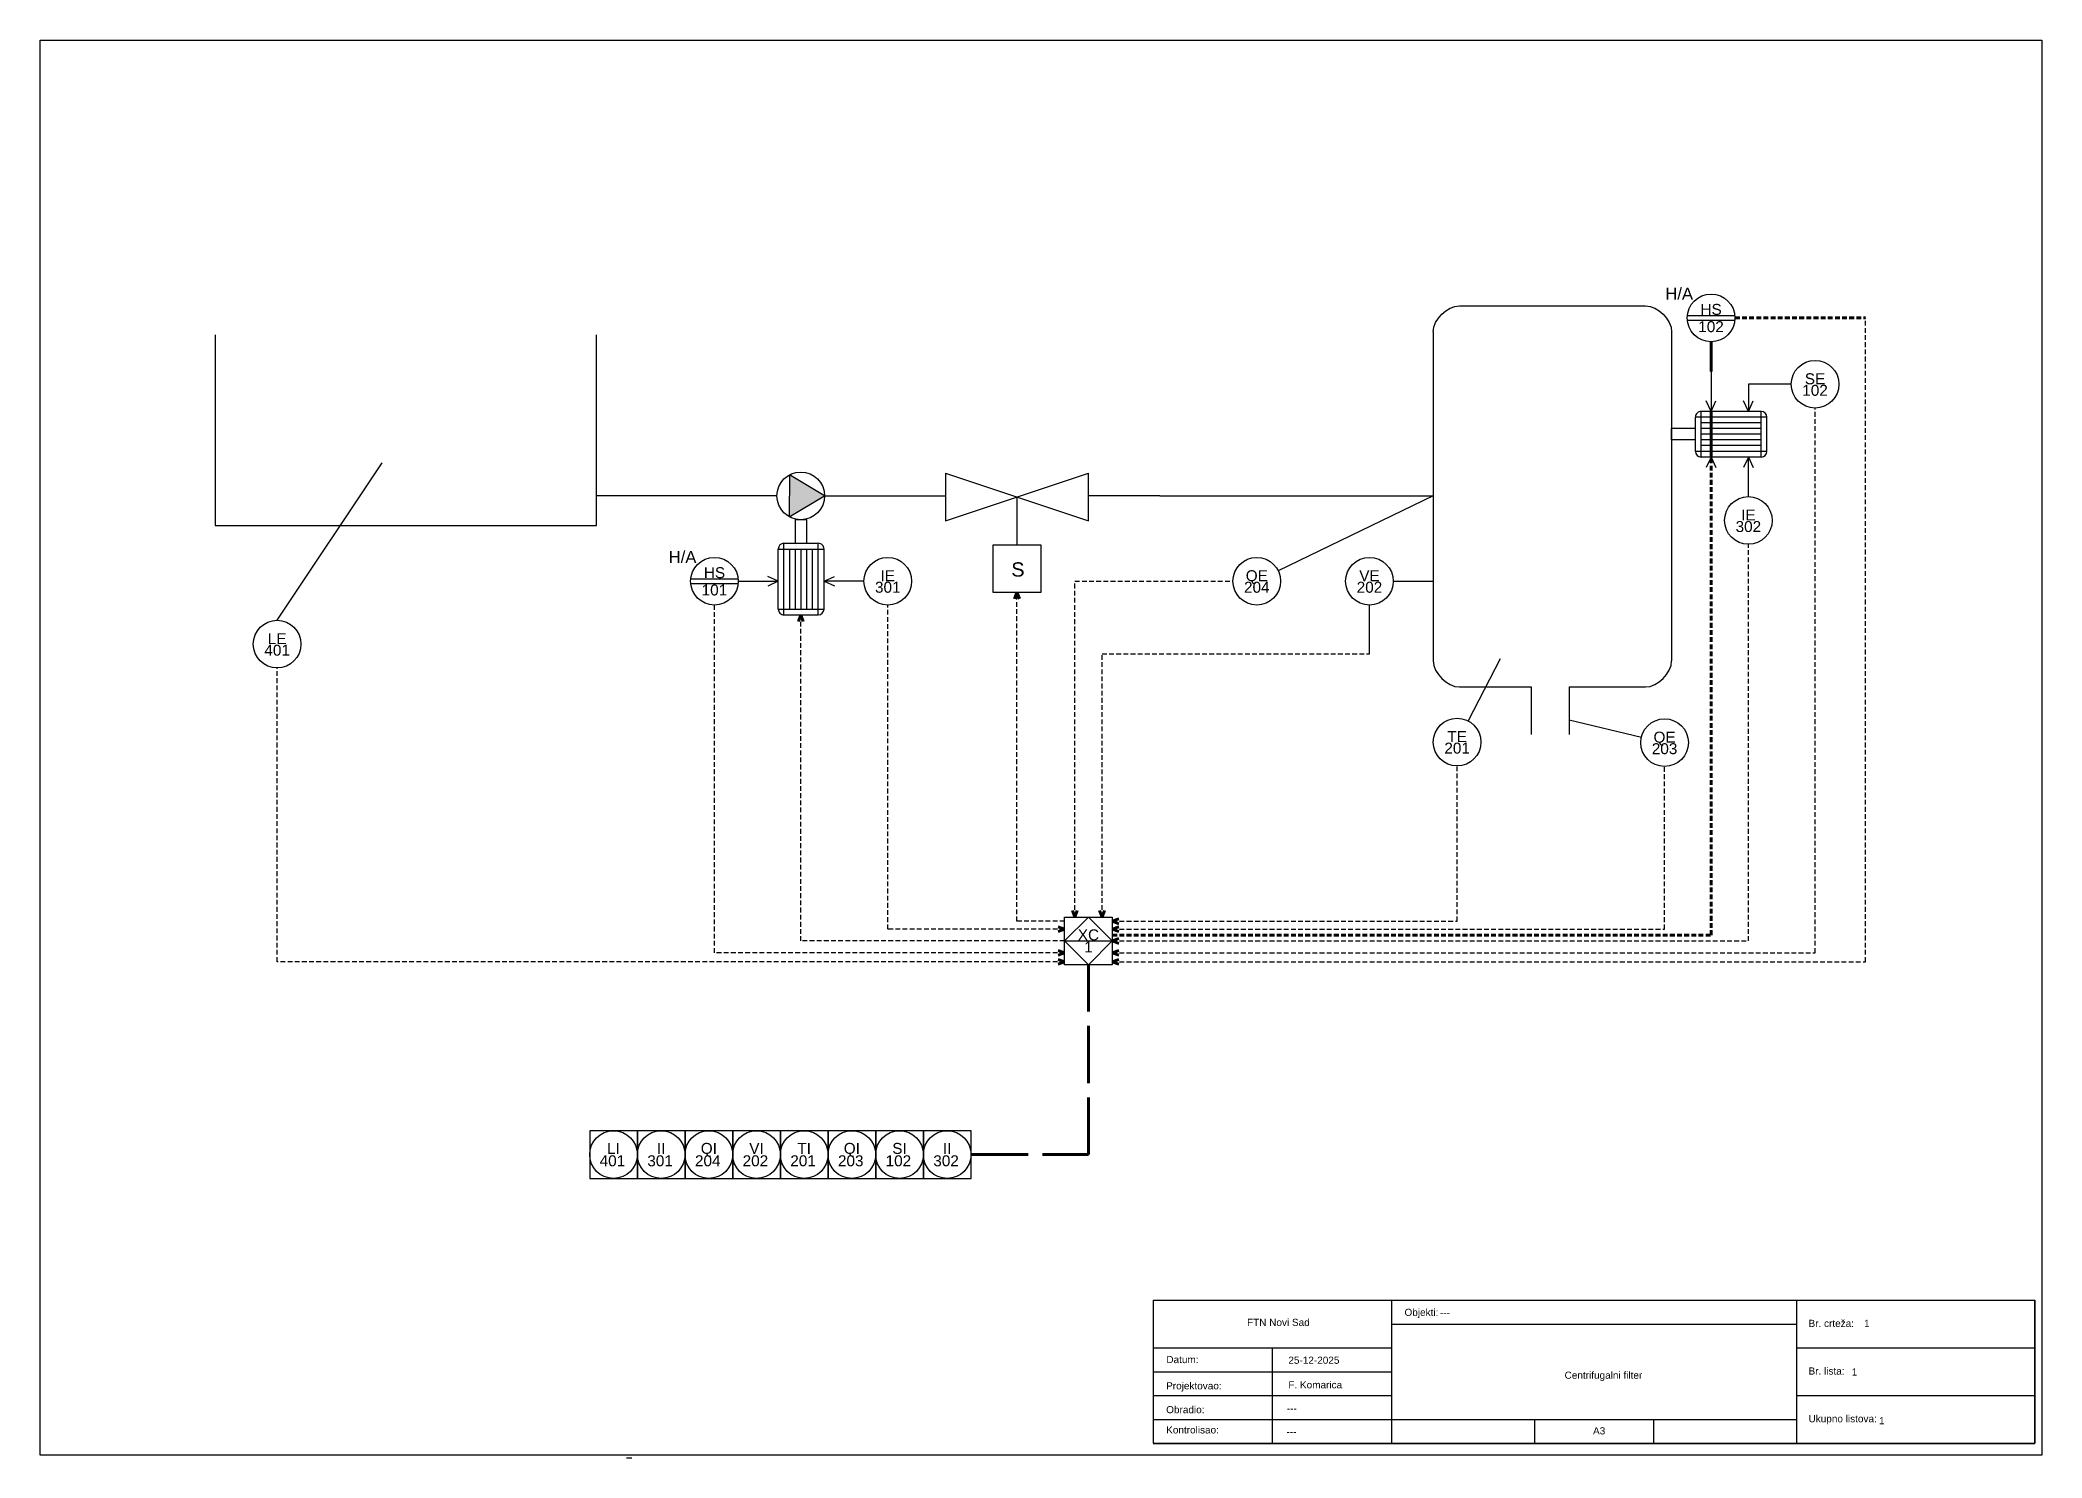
# Model space of a CAD drawing. Header units: millimetres. Extents: x -505 to -85, y -311 to -14.
import ezdxf
from ezdxf.enums import TextEntityAlignment as Align

# ---------------------------------------------------------------- set-up
doc = ezdxf.new("R2010")
doc.units = ezdxf.units.MM
doc.header["$MEASUREMENT"] = 0
doc.linetypes.add('ACAD_ISO02W100', pattern=[15, 12, -3])
doc.linetypes.add('DASHEDX2', pattern=[1.5, 1, -0.5])
doc.layers.add('linije', color=7, linetype='Continuous')
doc.layers.add('tekst', color=7, linetype='Continuous')
doc.styles.get("Standard").update_dxf_attribs({"font": 'arial.ttf'})

# ---------------------------------------------------------------- blocks, each defined once
blk = doc.blocks.new('pumpa')
at = {"layer": 'linije'}
h = blk.add_hatch(color=256, dxfattribs=at)
h.dxf.hatch_style = 1
h.paths.add_polyline_path([(533.04, 159.28), (540.45, 163.66), (533.08, 168.07)])
for p, q in [((533.08, 168.07), (533.04, 159.28)), ((540.45, 163.66), (533.08, 168.07)), ((533.04, 159.28), (540.45, 163.66))]:
    blk.add_line(p, q, dxfattribs=at)
blk.add_circle((535.45, 163.66), 5, dxfattribs=at)
blk = doc.blocks.new('Lokalni element')
at = {"layer": 'linije'}
blk.add_circle((480.06, 163.36), 5, dxfattribs=at)
for tag, p in [('ID', (480.06, 163.36)), ('BR', (480.06, 160.94))]:
    blk.add_attdef(tag, text='', height=2.3, dxfattribs=at).set_placement(p, align=Align.CENTER)
blk = doc.blocks.new('Motor')
at = {"layer": 'linije'}
for p, q in [((540.85, 142.91), (553.45, 142.91)), ((540.85, 142.91), (540.85, 133.31)), ((553.45, 142.91), (553.45, 133.31)), ((539.65, 141.71), (554.65, 141.71)), ((539.65, 141.71), (539.65, 134.51)), ((540.85, 140.51), (553.45, 140.51)), ((540.85, 139.31), (553.45, 139.31)), ((554.65, 141.71), (554.65, 134.51)), ((554.65, 139.31), (559.65, 139.31)), ((559.65, 139.31), (559.65, 136.91)), ((539.65, 134.51), (554.65, 134.51)), ((540.85, 138.11), (553.45, 138.11)), ((540.85, 136.91), (553.45, 136.91)), ((540.85, 135.71), (553.45, 135.71)), ((554.65, 136.91), (559.65, 136.91)), ((540.85, 133.31), (553.45, 133.31))]:
    blk.add_line(p, q, dxfattribs=at)
for centre, start, end in [((540.85, 141.71), 90, 180), ((553.45, 141.71), 0, 90), ((540.85, 134.51), 180, 270), ((553.45, 134.51), 270, 0)]:
    blk.add_arc(centre, 1.2, start, end, dxfattribs=at)
blk = doc.blocks.new('Pomocna lokacija')
at = {"layer": 'linije'}
for p, q in [((513.4, 163.86), (523.35, 163.86)), ((513.4, 163.86), (523.35, 163.86)), ((518.38, 163.86), (518.38, 163.86)), ((513.4, 162.86), (523.35, 162.86))]:
    blk.add_line(p, q, dxfattribs=at)
blk.add_circle((518.38, 163.36), 5, dxfattribs=at)
for tag, p in [('ID', (518.38, 164)), ('BR', (518.37, 160.37))]:
    blk.add_attdef(tag, text='', height=2.3, dxfattribs=at).set_placement(p, align=Align.CENTER)
blk = doc.blocks.new('PLC glavna lokacija')
at = {"layer": 'linije'}
for p, q in [((494.92, 131.73), (504.92, 131.73)), ((494.92, 121.73), (494.92, 131.73)), ((494.92, 126.73), (499.92, 131.73)), ((499.92, 131.73), (504.92, 126.73)), ((504.92, 131.73), (504.92, 121.73)), ((499.92, 121.73), (494.92, 126.73)), ((494.92, 126.73), (504.92, 126.73)), ((504.92, 126.73), (499.92, 121.73)), ((504.92, 121.73), (494.92, 121.73))]:
    blk.add_line(p, q, dxfattribs=at)
for tag, p in [('BR', (499.92, 124.31)), ('ID', (499.92, 126.86))]:
    blk.add_attdef(tag, text='', height=2.3, dxfattribs=at).set_placement(p, align=Align.CENTER)
blk = doc.blocks.new('Displej lokalno')
at = {"layer": 'linije'}
for p, q in [((485.01, 152), (475.01, 152)), ((475.01, 152), (475.01, 152)), ((475.01, 152), (475.01, 142)), ((485.01, 142), (485.01, 152)), ((485.01, 152), (485.01, 152)), ((475.01, 142), (485.01, 142)), ((485.01, 142), (485.01, 142))]:
    blk.add_line(p, q, dxfattribs=at)
blk.add_circle((480.01, 147), 5, dxfattribs=at)
for tag, p in [('ID', (480.01, 147.15)), ('BR', (479.78, 144.55))]:
    blk.add_attdef(tag, text='', height=2.3, dxfattribs=at).set_placement(p, align=Align.CENTER)
blk = doc.blocks.new('tabela')
at = {"layer": 'linije'}
for p, q in [((17.79, 28.81), (67.79, 28.81)), ((17.79, 28.81), (17.79, -1.19)), ((67.79, 28.81), (67.79, -1.19)), ((67.79, 28.81), (152.79, 28.81)), ((152.79, 28.81), (152.79, -1.19)), ((152.79, 28.81), (202.79, 28.81)), ((202.79, 28.81), (202.79, -1.19)), ((67.79, 23.81), (152.79, 23.81)), ((17.79, 18.81), (67.79, 18.81)), ((42.79, 18.81), (42.79, -1.19)), ((152.79, 18.81), (202.79, 18.81)), ((17.79, 13.81), (67.79, 13.81)), ((17.79, 8.81), (67.79, 8.81)), ((152.79, 8.81), (202.79, 8.81)), ((17.79, 3.81), (152.79, 3.81)), ((97.79, 3.81), (97.79, -1.19)), ((122.79, 3.81), (122.79, -1.19)), ((17.79, -1.19), (152.79, -1.19)), ((152.79, -1.19), (202.79, -1.19))]:
    blk.add_line(p, q, dxfattribs=at)
at = {"layer": 'tekst', "char_height": 1.5, "attachment_point": 1}
for s, width, insert in [('Objekti:', 80.5019, (70.53, 27.04)), ('Br. crteža:', 25.6141, (155.29, 24.72)), ('Datum:', 7.1299, (20.57, 17.13)), ('Br. lista:', 25.6141, (155.29, 14.72)), ('Projektovao:', 7.1299, (20.52, 11.62)), ('Obradio:', 7.1299, (20.53, 6.62)), ('Ukupno listova:', 25.6141, (155.29, 4.72)), ('Kontrolisao:', 7.1299, (20.53, 2.37))]:
    blk.add_mtext_dynamic_manual_height_columns(s, width=width, gutter_width=1, heights=[0], dxfattribs=dict(at, insert=insert))
at = {"layer": 'tekst'}
for tag, p in [('IME', (77.98, 25.41)), ('USTANOVA:', (37.49, 23.43)), ('BR_CRTEZA', (166.95, 23.22)), ('DATUM', (46.16, 15.49)), ('IME_NECEGA', (104.11, 12.35)), ('BR_LISTA:', (164.36, 13.03)), ('PROJEKTOVAO', (46.16, 10.33)), ('OBRADIO', (45.85, 5.4)), ('UKUPNO_LISTOVA', (170.08, 2.8)), ('KONTROLISAO', (45.78, 0.48)), ('CRTEZ', (110.08, 0.67))]:
    blk.add_attdef(tag, p, '', height=1.5, dxfattribs=at)

msp = doc.modelspace()

# ---------------------------------------------------------------- linework, layer by layer
at = {"layer": 'linije', "color": 0}
for p, q in [((-505.16, -310.71), (-505.16, -13.71)), ((-505.16, -13.71), (-85.16, -13.71)), ((-85.16, -13.71), (-85.16, -308.21)), ((-207.36, -69.47), (-168.36, -69.47)), ((-468.39, -75.56), (-468.39, -115.56)), ((-388.39, -115.56), (-388.39, -75.56)), ((-212.86, -74.97), (-212.86, -143.97)), ((-162.86, -74.97), (-162.86, -143.97)), ((-154.59, -83.25), (-154.59, -91.63)), ((-137.76, -85.95), (-146.76, -85.95)), ((-146.76, -85.95), (-146.76, -91.63)), ((-154.59, -91.63), (-155.59, -89.45)), ((-154.59, -91.63), (-153.59, -89.45)), ((-146.76, -91.63), (-147.76, -89.45)), ((-146.76, -91.63), (-145.76, -89.45)), ((-455.42, -135.48), (-433.38, -102.46)), ((-315.21, -104.62), (-315.21, -114.62)), ((-315.21, -104.62), (-285.21, -114.62)), ((-315.21, -114.62), (-285.21, -104.62)), ((-285.21, -114.62), (-285.21, -104.62)), ((-154.59, -101.23), (-155.59, -103.42)), ((-154.59, -101.23), (-153.59, -103.42)), ((-146.76, -101.23), (-147.76, -103.42)), ((-146.76, -101.23), (-145.76, -103.42)), ((-146.76, -109.54), (-146.76, -101.23)), ((-350.56, -109.33), (-388.39, -109.33)), ((-340.56, -109.36), (-315.21, -109.36)), ((-300.21, -109.62), (-300.21, -119.62)), ((-270.21, -109.36), (-285.21, -109.36)), ((-270.21, -109.36), (-212.86, -109.36)), ((-212.86, -109.36), (-245.39, -125.1)), ((-468.39, -115.56), (-388.39, -115.56)), ((-305.21, -119.62), (-295.21, -119.62)), ((-305.21, -129.62), (-305.21, -119.62)), ((-295.21, -119.62), (-295.21, -129.62)), ((-358.67, -127.28), (-350.29, -127.28)), ((-350.29, -127.28), (-352.48, -126.28)), ((-350.29, -127.28), (-352.48, -128.28)), ((-340.69, -127.27), (-338.5, -126.27)), ((-332.31, -127.27), (-340.69, -127.27)), ((-340.69, -127.27), (-338.5, -128.27)), ((-295.21, -129.62), (-305.21, -129.62)), ((-295.21, -129.62), (-305.21, -129.62)), ((-221.24, -127.28), (-212.86, -127.28)), ((-198.85, -143.53), (-205.57, -156.59)), ((-207.36, -149.47), (-192.36, -149.47)), ((-192.36, -149.47), (-192.36, -159.47)), ((-184.36, -149.47), (-168.36, -149.47)), ((-184.36, -149.47), (-184.36, -159.47)), ((-184.36, -156.37), (-169.2, -159.99)), ((-86.66, -308.21), (-86.66, -278.21)), ((-85.16, -310.71), (-505.16, -310.71)), ((-271.66, -308.21), (-86.66, -308.21)), ((-85.16, -308.21), (-85.16, -310.71)), ((-382.16, -311.27), (-381.04, -311.27))]:
    msp.add_line(p, q, dxfattribs=at)
at = {"layer": 'linije', "color": 0, "linetype": 'DASHEDX2', "lineweight": 100}
for p, q in [((-149.58, -72.02), (-122.18, -72.02)), ((-154.59, -201.53), (-154.59, -101.23)), ((-280.21, -201.53), (-154.59, -201.53))]:
    msp.add_line(p, q, dxfattribs=at)
at = {"layer": 'linije', "color": 0, "linetype": 'DASHEDX2'}
for p, q in [((-122.18, -207.14), (-122.18, -72.02)), ((-132.76, -205.25), (-132.76, -90.95)), ((-146.76, -202.77), (-146.76, -119.54)), ((-300.21, -198.64), (-300.21, -129.62)), ((-288.06, -197.77), (-288.06, -127.28)), ((-288.06, -127.28), (-254.89, -127.28)), ((-363.68, -205.25), (-363.67, -132.28)), ((-345.56, -202.77), (-345.56, -134.32)), ((-327.31, -200.29), (-327.31, -132.27)), ((-282.36, -197.77), (-282.36, -142.49)), ((-282.36, -142.49), (-226.24, -142.49)), ((-455.42, -207.14), (-455.42, -145.48)), ((-207.86, -198.64), (-207.86, -166.03)), ((-164.34, -200.29), (-164.34, -166.15)), ((-290.21, -200.29), (-327.31, -200.29)), ((-290.21, -198.64), (-300.21, -198.64)), ((-280.21, -198.64), (-207.86, -198.64)), ((-280.21, -200.29), (-164.34, -200.29)), ((-290.21, -205.25), (-363.68, -205.25)), ((-290.21, -202.77), (-345.56, -202.77)), ((-280.21, -202.77), (-146.76, -202.77)), ((-280.21, -205.25), (-132.76, -205.25)), ((-290.21, -207.14), (-455.42, -207.14)), ((-280.21, -207.14), (-122.18, -207.14))]:
    msp.add_line(p, q, dxfattribs=at)
at = {"layer": 'linije', "color": 0, "lineweight": 100}
for p, q in [((-154.59, -83.25), (-154.58, -77.02)), ((-154.59, -91.63), (-154.59, -101.23))]:
    msp.add_line(p, q, dxfattribs=at)
at = {"layer": 'linije', "color": 0, "linetype": 'ACAD_ISO02W100', "lineweight": 100}
for p, q in [((-300.21, -129.62), (-300.71, -131)), ((-299.71, -131), (-300.21, -129.62)), ((-345.56, -134.32), (-346.06, -135.7)), ((-345.06, -135.7), (-345.56, -134.32)), ((-288.56, -196.39), (-288.06, -197.77)), ((-288.06, -197.77), (-287.56, -196.39)), ((-282.86, -196.39), (-282.36, -197.77)), ((-282.36, -197.77), (-281.86, -196.39)), ((-290.21, -200.29), (-291.59, -199.79)), ((-291.59, -200.79), (-290.21, -200.29)), ((-278.83, -198.14), (-280.21, -198.64)), ((-280.21, -198.64), (-278.83, -199.14)), ((-278.83, -199.79), (-280.21, -200.29)), ((-280.21, -200.29), (-278.83, -200.79)), ((-290.21, -205.25), (-291.59, -204.75)), ((-291.59, -205.75), (-290.21, -205.25)), ((-278.83, -202.27), (-280.21, -202.77)), ((-280.21, -202.77), (-278.83, -203.27)), ((-278.83, -204.75), (-280.21, -205.25)), ((-280.21, -205.25), (-278.83, -205.75)), ((-290.21, -207.14), (-291.59, -206.64)), ((-291.59, -207.64), (-290.21, -207.14)), ((-285.21, -247.6), (-285.21, -207.77)), ((-278.83, -206.64), (-280.21, -207.14)), ((-280.21, -207.14), (-278.83, -207.64)), ((-309.84, -247.6), (-285.21, -247.6))]:
    msp.add_line(p, q, dxfattribs=at)
at = {"layer": 'linije', "color": 0, "linetype": 'ACAD_ISO02W100'}
msp.add_line((-226.24, -142.49), (-226.24, -132.28), dxfattribs=at)
at = {"layer": 'linije', "color": 0}
for points in [[(-212.86, -74.97), (-212.86, -72.38), (-209.95, -69.47), (-207.36, -69.47)], [(-168.36, -69.47), (-165.77, -69.47), (-162.86, -72.38), (-162.86, -74.97)], [(-212.86, -143.97), (-212.86, -146.56), (-209.95, -149.47), (-207.36, -149.47)], [(-168.36, -149.47), (-165.77, -149.47), (-162.86, -146.56), (-162.86, -143.97)]]:
    msp.add_open_spline(points, degree=3, dxfattribs=at)

# ---------------------------------------------------------------- block references
for name, p, values in [('Pomocna lokacija', (-672.96, -235.38), {'BR': '102', 'ID': 'HS'}), ('Lokalni element', (-612.83, -249.3), {'BR': '102', 'ID': 'SE'}), ('Lokalni element', (-626.82, -277.89), {'BR': '302', 'ID': 'IE'}), ('Pomocna lokacija', (-882.05, -290.63), {'BR': '101', 'ID': 'HS'}), ('Lokalni element', (-807.37, -290.63), {'BR': '301', 'ID': 'IE'}), ('Lokalni element', (-729.95, -290.63), {'BR': '204', 'ID': 'QE'}), ('Lokalni element', (-706.31, -290.63), {'BR': '202', 'ID': 'VE'}), ('Lokalni element', (-935.48, -303.84), {'BR': '401', 'ID': 'LE'}), ('Lokalni element', (-687.92, -324.39), {'BR': '201', 'ID': 'TE'}), ('Lokalni element', (-644.4, -324.51), {'BR': '203', 'ID': 'QE'}), ('PLC glavna lokacija', (-785.13, -329.5), {'BR': '1', 'ID': 'XC'})]:
    msp.add_blockref(name, p, dxfattribs=at).add_auto_attribs(values)
for p, rotation in [((396.79, 41.68), 180), ((-207.38, -673.97), 89.99999999999999)]:
    msp.add_blockref('Motor', p, dxfattribs=dict(at, rotation=rotation))
msp.add_blockref('pumpa', (-881.01, -273.02), dxfattribs=at)
at = {"layer": 'linije', "color": 0, "lineweight": 100}
for name, p, values in [('Displej lokalno', (-864.86, -394.6), {'BR': '401', 'ID': 'LI'}), ('Displej lokalno', (-854.86, -394.6), {'BR': '301', 'ID': 'II'}), ('Displej lokalno', (-844.86, -394.6), {'BR': '204', 'ID': 'QI'}), ('Displej lokalno', (-834.86, -394.6), {'BR': '202', 'ID': 'VI'}), ('Displej lokalno', (-824.86, -394.6), {'BR': '201', 'ID': 'TI'}), ('Displej lokalno', (-814.86, -394.6), {'BR': '203', 'ID': 'QI'}), ('Displej lokalno', (-804.86, -394.6), {'BR': '102', 'ID': 'SI'}), ('Displej lokalno', (-794.86, -394.6), {'BR': '302', 'ID': 'II'}), ('tabela', (-289.43, -306.99), {'DATUM': '25-12-2025', 'PROJEKTOVAO': 'F. Komarica', 'OBRADIO': '---', 'KONTROLISAO': '---', 'IME': '---', 'IME_NECEGA': 'Centrifugalni filter', 'CRTEZ': 'A3', 'BR_CRTEZA': '1', 'BR_LISTA:': '1', 'UKUPNO_LISTOVA': '1', 'USTANOVA:': 'FTN Novi Sad'})]:
    msp.add_blockref(name, p, dxfattribs=at).add_auto_attribs(values)

# ---------------------------------------------------------------- texts
at = {"layer": 'linije', "color": 0, "attachment_point": 1}
for s, width, insert, char_height in [('H/A', 10.3625, (-164.19, -65.69), 2.5), ('H/A', 10.3625, (-373.28, -120.95), 2.5), ('S', 6.3103, (-301.4, -123.31), 3)]:
    msp.add_mtext_dynamic_manual_height_columns(s, width=width, gutter_width=1, heights=[0], dxfattribs=dict(at, insert=insert, char_height=char_height))

doc.saveas('drawing.dxf')
